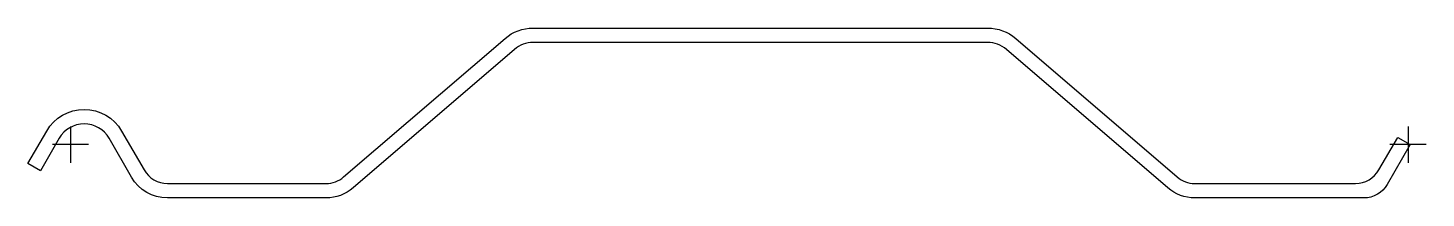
# Model space of a CAD drawing. Header units: millimetres. Extents: x -24 to 752, y -30 to 64.
import ezdxf

# ---------------------------------------------------------------- set-up
doc = ezdxf.new("R2010")
doc.units = ezdxf.units.MM
doc.header["$LTSCALE"] = 0.2

msp = doc.modelspace()

# ---------------------------------------------------------------- linework, layer by layer
at = {"flags": 128}
msp.add_lwpolyline([(156.8, -23.97, -0.178879), (141.84, -29.5), (53.84, -29.5, -0.267949), (33.93, -18), (21.51, 3.5, 0.57735), (-6.2, 3.5), (-16.59, -14.5), (-23.52, -10.5), (-13.13, 7.5, -0.57735), (28.44, 7.5), (40.85, -14, 0.267949), (53.84, -21.5), (141.84, -21.5, 0.178879), (151.6, -17.89), (241.1, 58.73, -0.178879), (256.71, 64.5), (508.82, 64.5, -0.178879), (524.43, 58.73), (613.93, -17.89, 0.178879), (623.69, -21.5), (712.89, -21.5, 0.267949), (725.88, -14), (736.27, 4), (743.2, 0), (730.5, -22, -0.267949), (717.51, -29.5), (623.69, -29.5, -0.178879), (608.73, -23.97), (519.23, 52.65, 0.178879), (508.82, 56.5), (256.71, 56.5, 0.178879), (246.31, 52.65)], format="xyb", close=True, dxfattribs=at)
at = {"layer": 'DEFPOINTS'}
for p, q in [((0, 10), (0, -10)), ((742, 10), (742, -10)), ((10, 0), (-10, 0)), ((752, 0), (732, 0))]:
    msp.add_line(p, q, dxfattribs=at)

doc.saveas('drawing.dxf')
